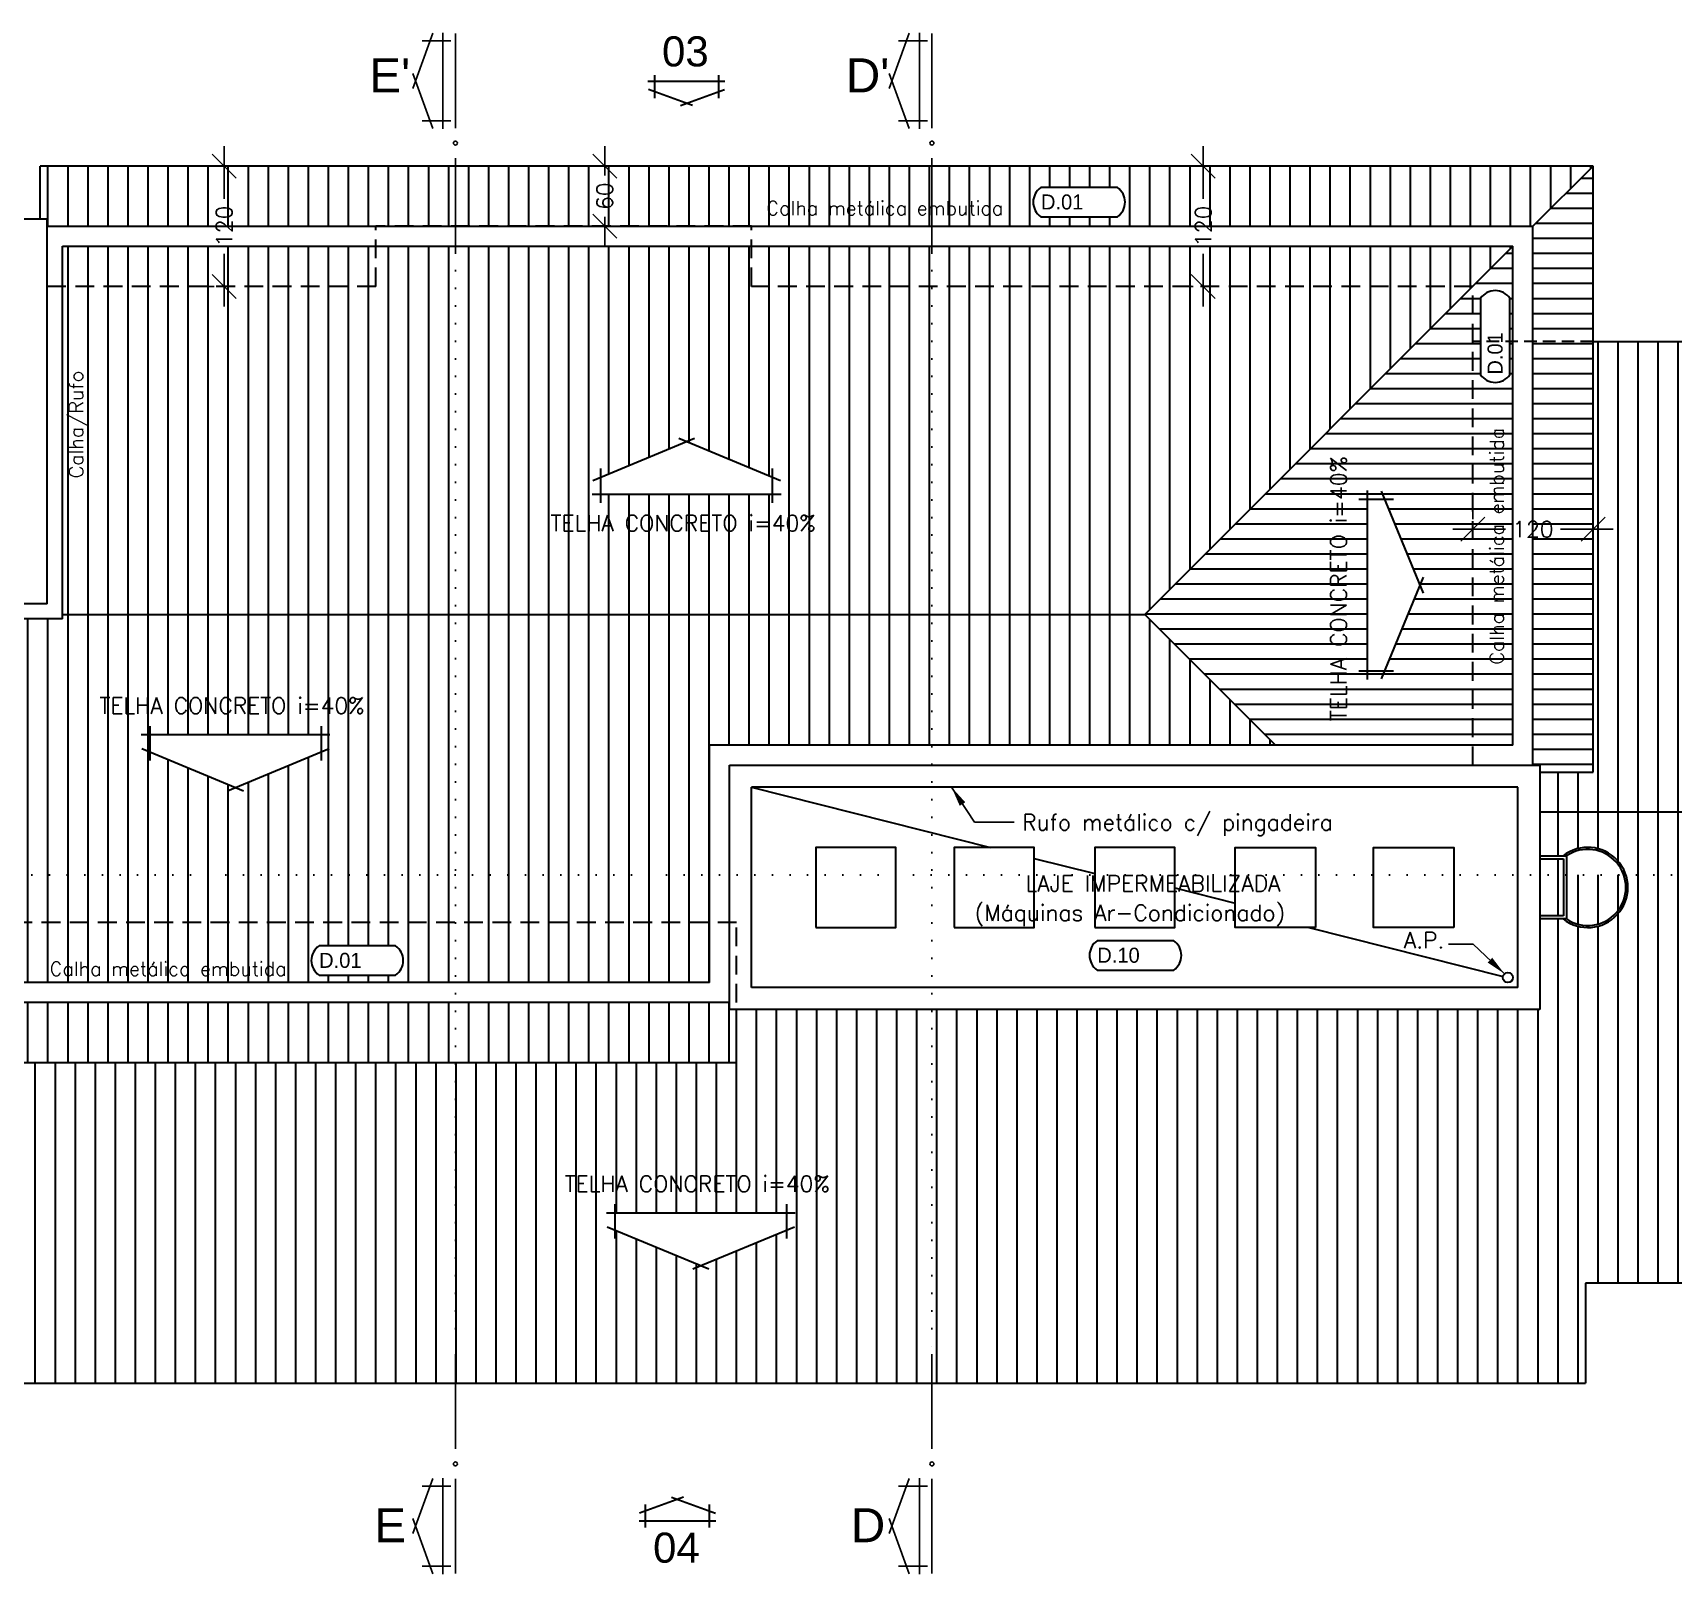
# Model space of a CAD drawing. Header units: millimetres. Extents: x -4228 to 27092, y -6721 to 984.
# Drawn here: x 13259 to 14896, y -2980 to -1442 of the extents above; entities that cross this region are included whole.
import ezdxf
from ezdxf.enums import TextEntityAlignment as Align

# ---------------------------------------------------------------- set-up
doc = ezdxf.new("R2010")
doc.units = ezdxf.units.MM
doc.header["$LTSCALE"] = 50
doc.linetypes.add('DOT', pattern=[0.25, 0, -0.25])
doc.linetypes.add('HIDDEN2', pattern=[0.1875, 0.125, -0.0625])
doc.layers.get('0').update_dxf_attribs({"lineweight": 0})
for name, color, linetype in [('borda100', 3, 'Continuous'), ('cobertura', 2, 'Continuous'), ('corte', 8, 'Continuous'), ('cota', 1, 'Continuous'), ('esquadrias', 3, 'Continuous'), ('HACHURA', 2, 'Continuous'), ('hatch', 2, 'Continuous'), ('PAREDE2', 4, 'Continuous'), ('PAREDES3', 2, 'Continuous'), ('PENA01', 3, 'Continuous'), ('PENA02', 2, 'Continuous'), ('pena03', 4, 'Continuous'), ('PENA_01', 3, 'Continuous'), ('QLEADER', 7, 'Continuous'), ('TEXTO', 7, 'Continuous'), ('textocod_100', 7, 'Continuous')]:
    doc.layers.add(name, color=color, linetype=linetype)
doc.layers.add('TEXTO1', color=7, linetype='Continuous', lineweight=5)
doc.styles.add('ARIAL', font='arial.ttf')
doc.styles.add('CODIGO', font='bgothl.ttf')
doc.styles.add('ROMANS', font='romans.shx')
doc.dimstyles.new('1_100', dxfattribs={"dimscale": 0, "dimtxt": 16, "dimasz": 24, "dimexe": 20, "dimexo": 10, "dimgap": 8, "dimtad": 0, "dimdec": 0, "dimzin": 1, "dimdsep": 46, "dimtxsty": 'ROMANS', "dimblk": 'OBLIQUE', "dimcen": 10, "dimdle": 20, "dimclrd": 1, "dimclre": 1, "dimclrt": 7, "dimaunit": 1, "dimadec": 0, "dimazin": 0, "dimtm": 1e-09, "dimtfac": 1, "dimtdec": 0, "dimtmove": 2, "dimatfit": 3, "dimldrblk": 'OBLIQUE', "dimfxl": 1, "dimtolj": 1, "dimtzin": 0, "dimarcsym": 0})
doc.dimstyles.new('leader_100', dxfattribs={"dimscale": 0, "dimtxt": 16, "dimasz": 20, "dimexe": 20, "dimexo": 10, "dimgap": 8, "dimtad": 0, "dimdec": 0, "dimzin": 1, "dimdsep": 46, "dimtxsty": 'ROMANS', "dimcen": 10, "dimdle": 10, "dimclrd": 9, "dimclre": 9, "dimclrt": 7, "dimaunit": 1, "dimadec": 0, "dimazin": 0, "dimtm": 1e-09, "dimtfac": 1, "dimtdec": 0, "dimtmove": 2, "dimatfit": 3, "dimfxl": 1, "dimtolj": 1, "dimtzin": 0, "dimarcsym": 0})
doc.dimstyles.new('LEADER_50', dxfattribs={"dimscale": 0, "dimtxt": 8, "dimasz": 10, "dimexe": 10, "dimexo": 5, "dimgap": 4, "dimtad": 0, "dimdec": 0, "dimzin": 1, "dimdsep": 46, "dimtxsty": 'ROMANS', "dimcen": 10, "dimdle": 10, "dimclrd": 9, "dimclre": 9, "dimclrt": 7, "dimaunit": 1, "dimadec": 0, "dimazin": 0, "dimtm": 1e-09, "dimtfac": 1, "dimtdec": 0, "dimtmove": 2, "dimatfit": 3, "dimfxl": 1, "dimtolj": 1, "dimtzin": 0, "dimarcsym": 0})
pattern_1 = [(90, (13961.223, -2409.807), (-20, 1e-15), [])]
pattern_2 = [(90, (2213.864, -5216.76), (-20, 1e-15), [])]

# ---------------------------------------------------------------- blocks, each defined once
blk = doc.blocks.new('_OBLIQUE')
at = {"color": 0, "linetype": 'ByBlock'}
blk.add_line((-0.5, -0.5), (0.5, 0.5), dxfattribs=at)
blk = doc.blocks.new('*D80')
at = {"layer": 'cota', "color": 1, "linetype": 'Continuous', "lineweight": -2}
for p, q in [((13449.8, -1554.8), (13449.8, -1607.4)), ((13439.8, -1574.8), (13429.8, -1574.8)), ((13449.8, -1714.8), (13449.8, -1662.2)), ((13439.8, -1694.8), (13429.8, -1694.8))]:
    blk.add_line(p, q, dxfattribs=at)
at = {"layer": 'Defpoints', "color": 0, "linetype": 'Continuous', "lineweight": 30}
for p in [(13449.8, -1574.8), (13449.8, -1574.8), (13449.8, -1694.8)]:
    blk.add_point(p, dxfattribs=at)
at = {"layer": 'cota', "color": 1, "linetype": 'Continuous', "lineweight": -2, "xscale": 24, "yscale": 24, "zscale": 24}
for p, rotation in [((13449.8, -1574.8), 90), ((13449.8, -1694.8), 270)]:
    blk.add_blockref('_OBLIQUE', p, dxfattribs=dict(at, rotation=rotation))
at = {"layer": 'cota', "color": 7, "linetype": 'Continuous', "lineweight": 30, "insert": (13449.8, -1634.8), "char_height": 16, "attachment_point": 5, "rotation": 90, "style": 'ROMANS'}
blk.add_mtext('\\A1;120', dxfattribs=at)
blk = doc.blocks.new('*D81')
at = {"layer": 'cota', "color": 1, "linetype": 'Continuous', "lineweight": -2}
for p, q in [((13829.6, -1554.8), (13829.6, -1584.2)), ((13819.6, -1574.8), (13809.6, -1574.8)), ((13819.6, -1634.8), (13809.6, -1634.8)), ((13829.6, -1654.8), (13829.6, -1625.4))]:
    blk.add_line(p, q, dxfattribs=at)
at = {"layer": 'Defpoints', "color": 0, "linetype": 'Continuous', "lineweight": 30}
for p in [(13829.6, -1574.8), (13829.6, -1574.8), (13829.6, -1634.8)]:
    blk.add_point(p, dxfattribs=at)
at = {"layer": 'cota', "color": 1, "linetype": 'Continuous', "lineweight": -2, "xscale": 24, "yscale": 24, "zscale": 24}
for p, rotation in [((13829.6, -1574.8), 90), ((13829.6, -1634.8), 270)]:
    blk.add_blockref('_OBLIQUE', p, dxfattribs=dict(at, rotation=rotation))
at = {"layer": 'cota', "color": 7, "linetype": 'Continuous', "lineweight": 30, "insert": (13829.6, -1604.8), "char_height": 16, "attachment_point": 5, "rotation": 90, "style": 'ROMANS'}
blk.add_mtext('\\A1;60', dxfattribs=at)
blk = doc.blocks.new('*D82')
at = {"layer": 'cota', "color": 1, "linetype": 'Continuous', "lineweight": -2}
for p, q in [((14427.1, -1554.8), (14427.1, -1607.4)), ((14417.1, -1574.8), (14407.1, -1574.8)), ((14427.1, -1714.8), (14427.1, -1662.2)), ((14417.1, -1694.8), (14407.1, -1694.8))]:
    blk.add_line(p, q, dxfattribs=at)
at = {"layer": 'Defpoints', "color": 0, "linetype": 'Continuous', "lineweight": 30}
for p in [(14427.1, -1574.8), (14427.1, -1574.8), (14427.1, -1694.8)]:
    blk.add_point(p, dxfattribs=at)
at = {"layer": 'cota', "color": 1, "linetype": 'Continuous', "lineweight": -2, "xscale": 24, "yscale": 24, "zscale": 24}
for p, rotation in [((14427.1, -1574.8), 90), ((14427.1, -1694.8), 270)]:
    blk.add_blockref('_OBLIQUE', p, dxfattribs=dict(at, rotation=rotation))
at = {"layer": 'cota', "color": 7, "linetype": 'Continuous', "lineweight": 30, "insert": (14427.1, -1634.8), "char_height": 16, "attachment_point": 5, "rotation": 90, "style": 'ROMANS'}
blk.add_mtext('\\A1;120', dxfattribs=at)
blk = doc.blocks.new('*D84')
at = {"layer": 'cota', "color": 1, "linetype": 'Continuous', "lineweight": -2}
for p, q in [((14696.2, -1927.3), (14696.2, -1917.3)), ((14816.2, -1927.3), (14816.2, -1917.3)), ((14676.2, -1937.3), (14728.8, -1937.3)), ((14836.2, -1937.3), (14783.7, -1937.3))]:
    blk.add_line(p, q, dxfattribs=at)
at = {"layer": 'Defpoints', "color": 0, "linetype": 'Continuous', "lineweight": 30}
for p in [(14696.2, -1937.3), (14816.2, -1937.3), (14816.2, -1937.3)]:
    blk.add_point(p, dxfattribs=at)
at = {"layer": 'cota', "color": 1, "linetype": 'Continuous', "lineweight": -2, "xscale": 24, "yscale": 24, "zscale": 24, "rotation": 180}
blk.add_blockref('_OBLIQUE', (14696.2, -1937.3), dxfattribs=at)
at = {"layer": 'cota', "color": 1, "linetype": 'Continuous', "lineweight": -2, "xscale": 24, "yscale": 24, "zscale": 24}
blk.add_blockref('_OBLIQUE', (14816.2, -1937.3), dxfattribs=at)
at = {"layer": 'cota', "color": 7, "linetype": 'Continuous', "lineweight": 30, "insert": (14756.2, -1937.3), "char_height": 16, "attachment_point": 5, "style": 'ROMANS'}
blk.add_mtext('\\A1;120', dxfattribs=at)
blk = doc.blocks.new('A$C6DEA1C69')
at = {"layer": 'corte', "linetype": 'Continuous'}
for p, q in [((94.6, 2, -837.5), (0, 2, -837.5)), ((219.1, 2, -837.5), (124.6, 2, -837.5))]:
    blk.add_line(p, q, dxfattribs=at)
blk.add_circle((109.6, 2, -837.5), 2, dxfattribs=at)
blk = doc.blocks.new('A$C115F3936')
at = {"layer": 'pena03', "linetype": 'Continuous'}
for p, q in [((5, 23.8), (5, 5.8)), ((55, 23.8), (55, 5.8)), ((0, 18.8), (60, 18.8)), ((34.7, 0), (0.3, 12.5)), ((25.3, 0), (59.7, 12.5))]:
    blk.add_line(p, q, dxfattribs=at)
blk = doc.blocks.new('A$C0FB8421B')
at = {"layer": 'hatch', "linetype": 'Continuous'}
blk.add_blockref('A$C6DEA1C69', (0, 0), dxfattribs=at)
at = {"layer": 'PENA01', "linetype": 'Continuous', "xscale": -1.599999999999909, "yscale": 1.600000000000364, "zscale": 1.6, "rotation": 180}
blk.add_blockref('A$C115F3936', (123.7, 44.6, -837.5), dxfattribs=at)

msp = doc.modelspace()

# ---------------------------------------------------------------- hatches: boundary and pattern name
at = {"layer": 'HACHURA', "linetype": 'Continuous', "lineweight": 30}
h = msp.add_hatch(dxfattribs=at)
h.set_pattern_fill('_USER', color=3, scale=20, angle=90, style=0, pattern_type=0)
h.set_pattern_definition(pattern_2)
h.paths.add_polyline_path([(13680.59, -1661.39), (13680.59, -1654.81), (13601.22, -1654.81), (13601.22, -1694.81), (13288.22, -1694.81), (13288.22, -2022.31), (13680.59, -2022.31)])
h.paths.add_polyline_path([(14156.22, -1694.81), (13976.22, -1694.81), (13976.22, -1654.81), (13680.59, -1654.81), (13680.59, -1661.39), (13680.59, -2022.31), (14156.22, -2022.31)])
h.paths.add_polyline_path([(13825.81, -1885.19), (13911.4, -1849.64), (13997, -1885.19), (13997, -1902.31), (13825.81, -1902.31)], flags=16)
h.paths.add_polyline_path([(13601.22, -1654.81), (13288.22, -1654.81), (13288.22, -1694.81), (13601.22, -1694.81)])
h.paths.add_polyline_path([(14156.22, -1661.39), (14156.22, -1654.81), (13976.22, -1654.81), (13976.22, -1694.81), (14156.22, -1694.81)], flags=17)
h.paths.add_polyline_path([(14696.22, -1694.81), (14156.22, -1694.81), (14156.22, -2022.31), (14368.72, -2022.31)])
h.paths.add_polyline_path([(14736.22, -1654.81), (14156.22, -1654.81), (14156.22, -1661.39), (14156.22, -1694.81), (14696.22, -1694.81)])
h.paths.add_polyline_path([(14816.22, -1574.81), (14156.22, -1574.81), (14156.22, -1634.81), (14756.22, -1634.81)])
h.paths.add_polyline_path([(14341.35, -1625.31), (14264.99, -1625.31, -0.5251151), (14264.99, -1596.1), (14341.35, -1596.1, -0.5251151)], flags=16)
h.paths.add_polyline_path([(14156.22, -1574.81), (13680.59, -1574.81), (13680.59, -1634.81), (14156.22, -1634.81)])
h.paths.add_polyline_path([(13680.59, -1574.81), (13266.22, -1574.81), (13266.22, -1627.81), (13273.22, -1627.81), (13273.22, -1634.81), (13680.59, -1634.81)])
h.paths.add_polyline_path([(13318.92, -1895.72), (13318.92, -1769.72), (13286.92, -1769.72), (13286.92, -1895.72)], flags=9)
h.paths.add_polyline_path([(13754.58, -1943.21), (14061.25, -1943.21), (14061.25, -1919.21), (13754.58, -1919.21)], flags=24)
h.paths.add_polyline_path([(14415.07, -1658.24), (14415.07, -1611.38), (14439.07, -1611.38), (14439.07, -1658.24)], flags=9)
h.paths.add_polyline_path([(14261.31, -1621.82), (14348.37, -1621.82), (14348.37, -1599.15), (14261.31, -1599.15)], flags=8)
h.paths.add_polyline_path([(13970.88, -1627.16), (14242.55, -1627.16), (14242.55, -1606.16), (13970.88, -1606.16)], flags=9)
h.paths.add_polyline_path([(13817.56, -1621.38), (13817.56, -1588.24), (13841.56, -1588.24), (13841.56, -1621.38)], flags=24)
h.paths.add_polyline_path([(13437.83, -1658.24), (13437.83, -1611.38), (13461.83, -1611.38), (13461.83, -1658.24)], flags=9)
h = msp.add_hatch(dxfattribs=at)
h.set_pattern_fill('_USER', color=3, scale=15, style=0, pattern_type=0)
h.set_pattern_definition([(0, (2213.864, -5216.761), (0, 15), [])])
h.paths.add_polyline_path([(14696.22, -1694.81), (14368.72, -2022.31), (14499.22, -2152.81), (14696.22, -2152.81)])
h.paths.add_polyline_path([(14591.13, -1907.36), (14608.25, -1907.36), (14643.8, -1992.96), (14608.25, -2078.55), (14591.13, -2078.55)], flags=16)
h.paths.add_polyline_path([(14736.22, -1749.81), (14733.16, -1749.81), (14733.16, -1783.02, -0.5251151), (14703.94, -1783.02), (14703.94, -1749.81), (14696.22, -1749.81), (14696.22, -2152.81), (14736.22, -2152.81)])
h.paths.add_polyline_path([(14736.22, -1654.81), (14696.22, -1694.81), (14696.22, -1749.81), (14703.94, -1749.81), (14703.94, -1706.67, -0.5251151), (14733.16, -1706.67), (14733.16, -1749.81), (14736.22, -1749.81)])
h.paths.add_polyline_path([(14816.22, -1574.81), (14756.22, -1634.81), (14756.22, -1749.81), (14816.22, -1749.81)])
h.paths.add_polyline_path([(14816.22, -1749.81), (14756.22, -1749.81), (14756.22, -2172.81), (14763.22, -2172.81), (14763.22, -2179.81), (14816.22, -2179.81)])
h.paths.add_polyline_path([(14574.21, -2149.78), (14574.21, -1843.11), (14550.21, -1843.11), (14550.21, -2149.78)], flags=24)
h.paths.add_polyline_path([(14730.63, -2092.47), (14730.63, -1820.8), (14709.63, -1820.8), (14709.63, -2092.47)], flags=24)
h.paths.add_polyline_path([(14732.79, -1925.31), (14779.65, -1925.31), (14779.65, -1949.31), (14732.79, -1949.31)], flags=9)
h = msp.add_hatch(dxfattribs=at)
h.set_pattern_fill('_USER', color=3, scale=20, angle=90, style=0, pattern_type=0)
h.set_pattern_definition(pattern_1)
h.paths.add_polyline_path([(16358.72, -1749.81), (16088.72, -1749.81), (16088.72, -2219.81), (16358.72, -2219.81)])
h.paths.add_polyline_path([(16088.72, -1749.81), (15300.62, -1749.81), (15300.62, -2219.81), (16088.72, -2219.81)])
h.paths.add_polyline_path([(15667.47, -2099.81), (15496.28, -2099.81), (15496.28, -2082.69), (15581.87, -2047.14), (15667.47, -2082.69)], flags=16)
h.paths.add_polyline_path([(15191.22, -2149.81, 1), (15241.22, -2149.81, 1)], flags=0)
h.paths.add_polyline_path([(15231.22, -2149.81, -1), (15201.22, -2149.81, -1)], flags=0)
h.paths.add_polyline_path([(15300.62, -1749.81), (14816.22, -1749.81), (14816.22, -2179.81), (14763.22, -2179.81), (14763.22, -2219.81), (15300.62, -2219.81)])
h.paths.add_polyline_path([(15241.22, -2149.81, -1), (15191.22, -2149.81, -1)], flags=16)
h.paths.add_polyline_path([(15425.05, -2140.71), (15731.72, -2140.71), (15731.72, -2116.71), (15425.05, -2116.71)], flags=24)
h = msp.add_hatch(dxfattribs=at)
h.set_pattern_fill('_USER', color=3, scale=20, angle=90, style=0, pattern_type=0)
h.set_pattern_definition(pattern_2)
h.paths.add_polyline_path([(13226.44, -2026.81), (12949.22, -2026.81), (12949.22, -2022.31), (12603.72, -2022.31), (12546.22, -2079.81), (12748.72, -2282.31), (13226.44, -2282.31)])
h.paths.add_polyline_path([(13226.44, -2282.31), (12748.72, -2282.31), (12836.22, -2369.81), (12836.22, -2329.81), (13226.44, -2329.81)])
h.paths.add_polyline_path([(12986.22, -2329.81), (12836.22, -2329.81), (12836.22, -2369.81), (12856.22, -2389.81), (12986.22, -2389.81)])
h.paths.add_polyline_path([(13226.44, -2329.81), (12986.22, -2329.81), (12986.22, -2389.81), (13226.44, -2389.81)])
h.paths.add_polyline_path([(12986.22, -2409.81), (12876.22, -2409.81), (12936.22, -2469.81), (12986.22, -2469.81)])
h.paths.add_polyline_path([(13226.44, -2409.81), (12986.22, -2409.81), (12986.22, -2469.81), (13226.44, -2469.81)])
h.paths.add_polyline_path([(13680.59, -2409.81), (13226.44, -2409.81), (13226.44, -2469.81), (13680.59, -2469.81)])
h.paths.add_polyline_path([(13680.59, -2329.81), (13226.44, -2329.81), (13226.44, -2389.81), (13680.59, -2389.81)])
h.paths.add_polyline_path([(13544.42, -2353.17), (13620.78, -2353.17, -0.5251151), (13620.78, -2382.38), (13544.42, -2382.38, -0.5251151)], flags=16)
h.paths.add_polyline_path([(13680.59, -2282.31), (13226.44, -2282.31), (13226.44, -2329.81), (13680.59, -2329.81)])
h.paths.add_polyline_path([(13680.59, -2022.31), (13288.22, -2022.31), (13288.22, -2026.81), (13226.44, -2026.81), (13226.44, -2282.31), (13680.59, -2282.31)])
h.paths.add_polyline_path([(13375.53, -2142.31), (13546.71, -2142.31), (13546.71, -2159.43), (13461.12, -2194.97), (13375.53, -2159.43)], flags=16)
h.paths.add_polyline_path([(13934.22, -2152.81), (14156.22, -2152.81), (14156.22, -2022.31), (13680.59, -2022.31), (13680.59, -2282.31), (13934.22, -2282.31)])
h.paths.add_polyline_path([(13934.22, -2282.31), (13680.59, -2282.31), (13680.59, -2329.81), (13934.22, -2329.81)])
h.paths.add_polyline_path([(13934.22, -2329.81), (13680.59, -2329.81), (13680.59, -2389.81), (13934.22, -2389.81)])
h.paths.add_polyline_path([(13961.22, -2416.81), (13954.22, -2416.81), (13954.22, -2409.81), (13680.59, -2409.81), (13680.59, -2469.81), (13961.22, -2469.81)])
h.paths.add_polyline_path([(14368.72, -2022.31), (14156.22, -2022.31), (14156.22, -2152.81), (14499.22, -2152.81)])
h.paths.add_polyline_path([(13063.1, -2060.9), (13189.1, -2060.9), (13189.1, -2028.9), (13063.1, -2028.9)], flags=24)
h.paths.add_polyline_path([(13049.23, -2423.24), (13049.23, -2376.38), (13073.23, -2376.38), (13073.23, -2423.24)], flags=9)
h.paths.add_polyline_path([(13540.75, -2378.89), (13627.8, -2378.89), (13627.8, -2356.22), (13540.75, -2356.22)], flags=8)
h.paths.add_polyline_path([(13255.44, -2386.62), (13527.11, -2386.62), (13527.11, -2365.62), (13255.44, -2365.62)], flags=24)
h.paths.add_polyline_path([(13304.3, -2125.38), (13610.96, -2125.38), (13610.96, -2101.38), (13304.3, -2101.38)], flags=24)
h = msp.add_hatch(dxfattribs=at)
h.set_pattern_fill('_USER', color=3, scale=20, angle=90, style=0, pattern_type=0)
h.set_pattern_definition(pattern_1)
h.paths.add_polyline_path([(15300.62, -2219.81), (14763.22, -2219.81), (14763.22, -2263.31), (14786.32, -2263.31, -0.5196665), (14848.97, -2282.31), (15300.62, -2282.31)])
h.paths.add_polyline_path([(16088.72, -2219.81), (15300.62, -2219.81), (15300.62, -2282.31), (16088.72, -2282.31)])
h.paths.add_polyline_path([(16358.72, -2689.81), (16358.72, -2219.81), (16088.72, -2219.81), (16088.72, -2689.81)])
h.paths.add_polyline_path([(15300.62, -2689.81), (16088.72, -2689.81), (16088.72, -2282.31), (15300.62, -2282.31)])
h.paths.add_polyline_path([(15581.87, -2392.47), (15496.28, -2356.93), (15496.28, -2339.81), (15667.47, -2339.81), (15667.47, -2356.93)], flags=16)
h.paths.add_polyline_path([(14808.72, -2689.81), (15300.62, -2689.81), (15300.62, -2282.31), (14848.97, -2282.31, -0.741701), (14786.32, -2326.31), (14763.22, -2326.31), (14763.22, -2416.81), (14156.22, -2416.81), (14156.22, -2760.67), (14156.22, -2789.81), (14808.72, -2789.81)])
h.paths.add_polyline_path([(14789.72, -2326.31, 0.7213165), (14846.86, -2282.31), (14789.72, -2282.31)], flags=17)
h.paths.add_polyline_path([(14763.22, -2282.31), (14786.72, -2282.31), (14786.72, -2266.31), (14763.22, -2266.31)], flags=17)
h.paths.add_polyline_path([(14786.72, -2282.31), (14763.22, -2282.31), (14763.22, -2323.31), (14786.72, -2323.31)], flags=17)
h.paths.add_polyline_path([(13680.59, -2789.81), (14156.22, -2789.81), (14156.22, -2760.67), (14156.22, -2416.81), (13961.22, -2416.81), (13961.22, -2469.81), (13680.59, -2469.81), (13680.59, -2760.67)])
h.paths.add_polyline_path([(13925.46, -2672.34), (13839.86, -2636.8), (13839.86, -2619.68), (14011.05, -2619.68), (14011.05, -2636.8)], flags=16)
h.paths.add_polyline_path([(13226.44, -2789.81), (13680.59, -2789.81), (13680.59, -2760.67), (13680.59, -2469.81), (13226.44, -2469.81), (13226.44, -2760.67)])
h.paths.add_polyline_path([(12986.22, -2789.81), (13226.44, -2789.81), (13226.44, -2760.67), (13226.44, -2469.81), (12986.22, -2469.81)])
h.paths.add_polyline_path([(15425.05, -2322.88), (15731.72, -2322.88), (15731.72, -2298.88), (15425.05, -2298.88)], flags=24)
h.paths.add_polyline_path([(13768.64, -2602.76), (14075.3, -2602.76), (14075.3, -2578.76), (13768.64, -2578.76)], flags=24)
h = msp.add_hatch(dxfattribs=at)
h.set_pattern_fill('_USER', color=3, scale=20, angle=90, style=0, pattern_type=0)
h.set_pattern_definition(pattern_1)
h.paths.add_polyline_path([(14789.72, -2326.31, 0.7213165), (14846.86, -2282.31), (14789.72, -2282.31)])
h.paths.add_polyline_path([(14763.22, -2282.31), (14786.72, -2282.31), (14786.72, -2266.31), (14763.22, -2266.31)])
h.paths.add_polyline_path([(14786.72, -2282.31), (14763.22, -2282.31), (14763.22, -2323.31), (14786.72, -2323.31)])

# ---------------------------------------------------------------- linework, layer by layer
at = {"layer": 'borda100', "color": 9, "linetype": 'Continuous', "lineweight": 30}
for points in [[(14341.35, -1625.31, 0.5251151), (14341.35, -1596.1), (14264.99, -1596.1, 0.5251151), (14264.99, -1625.31)], [(14733.16, -1706.67, 0.5251151), (14703.94, -1706.67), (14703.94, -1783.02, 0.5251151), (14733.16, -1783.02)], [(13620.78, -2382.38, 0.5251151), (13620.78, -2353.17), (13544.42, -2353.17, 0.5251151), (13544.42, -2382.38)], [(14397.57, -2377.26, 0.5251151), (14397.57, -2348.05), (14321.21, -2348.05, 0.5251151), (14321.21, -2377.26)]]:
    msp.add_lwpolyline(points, format="xyb", close=True, dxfattribs=at)
at = {"layer": 'cobertura', "linetype": 'Continuous', "lineweight": 30, "ltscale": 1.5}
for p, q in [((14816.22, -1574.81), (13266.22, -1574.81)), ((13266.22, -1627.81), (13266.22, -1574.81)), ((14816.22, -1574.81), (14756.22, -1634.81)), ((14816.22, -2179.81), (14816.22, -1574.81)), ((14736.22, -1654.81), (14368.72, -2022.31)), ((14499.22, -2152.81), (14368.72, -2022.31)), ((14763.22, -2179.81), (14816.22, -2179.81)), ((16358.72, -2219.81), (14763.22, -2219.81)), ((13961.22, -2469.81), (12936.22, -2469.81))]:
    msp.add_line(p, q, dxfattribs=at)
at = {"layer": 'cobertura', "color": 7, "linetype": 'Continuous', "lineweight": 30, "ltscale": 1.5}
for p, q in [((14816.22, -1749.81), (16358.72, -1749.81)), ((16358.72, -2689.81), (14808.72, -2689.81)), ((14808.72, -2689.81), (14808.72, -2789.81)), ((12986.22, -2789.81), (14808.72, -2789.81))]:
    msp.add_line(p, q, dxfattribs=at)
at = {"layer": 'cobertura', "color": 4, "linetype": 'Continuous', "lineweight": 30, "ltscale": 1.5}
msp.add_line((13288.22, -2022.31), (14368.72, -2022.31), dxfattribs=at)
at = {"layer": 'corte', "color": 2, "linetype": 'DOT', "lineweight": 30, "ltscale": 1.4}
for p, q in [((13680.59, -1661.39), (13680.59, -2760.67)), ((14156.22, -1661.39), (14156.22, -2760.67)), ((12201.79, -2282.31), (16260.88, -2282.31))]:
    msp.add_line(p, q, dxfattribs=at)
at = {"layer": 'esquadrias', "color": 3, "linetype": 'Continuous', "lineweight": 30}
for radius, start, end in [(40, 231.95249, 128.04751), (38, 235.99076, 124.00924)]:
    msp.add_arc((14810.98, -2294.81), radius, start, end, dxfattribs=at)
at = {"layer": 'PAREDE2', "linetype": 'Continuous', "lineweight": 30}
for p, q in [((13273.22, -1627.81), (12964.22, -1627.81)), ((13273.22, -2011.81), (13273.22, -1627.81)), ((13273.22, -2011.81), (12964.22, -2011.81)), ((13954.22, -2172.81), (14763.22, -2172.81)), ((13954.22, -2416.81), (13954.22, -2172.81)), ((14763.22, -2172.81), (14763.22, -2416.81)), ((13976.22, -2394.81), (13976.22, -2194.81)), ((14741.22, -2194.81), (13976.22, -2194.81)), ((14741.22, -2394.81), (14741.22, -2194.81)), ((14741.22, -2394.81), (13976.22, -2394.81)), ((14763.22, -2416.81), (13954.22, -2416.81))]:
    msp.add_line(p, q, dxfattribs=at)
at = {"layer": 'PAREDES3', "color": 7, "linetype": 'Continuous', "lineweight": 30}
for p, q in [((13273.22, -1634.81), (14756.22, -1634.81)), ((14756.22, -2172.81), (14756.22, -1634.81)), ((13288.22, -1654.81), (14736.22, -1654.81)), ((13288.22, -2026.81), (13288.22, -1654.81)), ((14736.22, -2152.81), (14736.22, -1654.81)), ((13288.22, -2026.81), (12949.22, -2026.81)), ((14736.22, -2152.81), (13934.22, -2152.81)), ((13934.22, -2389.81), (13934.22, -2152.81)), ((13934.22, -2389.81), (12856.22, -2389.81)), ((13954.22, -2409.81), (12876.22, -2409.81))]:
    msp.add_line(p, q, dxfattribs=at)
at = {"layer": 'PAREDES3', "linetype": 'Continuous', "lineweight": 30}
msp.add_line((13961.22, -2469.81), (13961.22, -2416.81), dxfattribs=at)
at = {"layer": 'PENA01', "linetype": 'HIDDEN2', "lineweight": 30, "ltscale": 3}
for p, q in [((13976.22, -1634.81), (13601.22, -1634.81)), ((13601.22, -1694.81), (13601.22, -1634.81)), ((13976.22, -1694.81), (13976.22, -1634.81)), ((13601.22, -1694.81), (13273.22, -1694.81)), ((14696.22, -1694.81), (13976.22, -1694.81)), ((14696.22, -2172.81), (14696.22, -1694.81)), ((13961.22, -2329.81), (12836.22, -2329.81)), ((13961.22, -2409.81), (13961.22, -2329.81))]:
    msp.add_line(p, q, dxfattribs=at)
at = {"layer": 'PENA01', "linetype": 'HIDDEN2', "lineweight": 30, "ltscale": 2}
msp.add_line((14816.22, -1749.81), (14696.22, -1749.81), dxfattribs=at)
at = {"layer": 'PENA01', "color": 3, "linetype": 'Continuous', "lineweight": 30}
msp.add_circle((14731.22, -2384.81), 5, dxfattribs=at)
at = {"layer": 'PENA02', "color": 7, "linetype": 'Continuous', "lineweight": 30}
for p, q in [((14763.22, -2263.31), (14789.72, -2263.31)), ((14763.22, -2266.31), (14786.72, -2266.31)), ((14786.72, -2266.31), (14786.72, -2323.31)), ((14789.72, -2263.31), (14789.72, -2326.31)), ((14786.72, -2323.31), (14763.22, -2323.31)), ((14789.72, -2326.31), (14763.22, -2326.31))]:
    msp.add_line(p, q, dxfattribs=at)
at = {"layer": 'PENA02', "lineweight": 30}
for p, q in [((13831.24, -2619.68), (14019.68, -2619.68)), ((13839.86, -2611.05), (13839.86, -2645.42)), ((14011.05, -2611.05), (14011.05, -2645.42)), ((13831.9, -2633.49), (13933.42, -2675.65)), ((13917.49, -2675.65), (14019.02, -2633.49))]:
    msp.add_line(p, q, dxfattribs=at)
at = {"layer": 'pena03', "color": 6, "linetype": 'Continuous', "lineweight": 30}
for p, q in [((13879.18, -1483.82), (13879.18, -1506.86)), ((13943.18, -1483.82), (13943.18, -1506.86)), ((13949.58, -1490.22), (13872.78, -1490.22)), ((13917.2, -1514.3), (13873.17, -1498.28)), ((13905.17, -1514.3), (13949.2, -1498.28)), ((13908.25, -2903.35), (13864.23, -2919.37)), ((13870.24, -2933.82), (13870.24, -2910.78)), ((13896.23, -2903.35), (13940.25, -2919.37)), ((13934.24, -2933.82), (13934.24, -2910.78)), ((13940.64, -2927.42), (13863.84, -2927.42))]:
    msp.add_line(p, q, dxfattribs=at)
at = {"layer": 'pena03', "lineweight": 30}
for p, q in [((13817.84, -1888.5), (13919.37, -1846.33)), ((13903.44, -1846.33), (14004.96, -1888.5)), ((13825.81, -1910.93), (13825.81, -1876.56)), ((13997, -1910.93), (13997, -1876.56)), ((14591.13, -2087.17), (14591.13, -1898.74)), ((14647.1, -2000.92), (14604.94, -1899.4)), ((13817.18, -1902.31), (14005.62, -1902.31)), ((14582.5, -1907.36), (14616.87, -1907.36)), ((14604.94, -2086.51), (14647.1, -1984.99)), ((14582.5, -2078.55), (14616.87, -2078.55)), ((13366.9, -2142.31), (13555.34, -2142.31)), ((13375.53, -2133.68), (13375.53, -2168.05)), ((13546.71, -2133.68), (13546.71, -2168.05)), ((13367.56, -2156.12), (13469.09, -2198.28)), ((13453.15, -2198.28), (13554.68, -2156.12))]:
    msp.add_line(p, q, dxfattribs=at)
at = {"layer": 'PENA_01', "color": 7, "linetype": 'Continuous', "lineweight": 30}
for points in [[(14040.34, -2334.81), (14120.34, -2334.81), (14120.34, -2254.81), (14040.34, -2254.81)], [(14178.44, -2334.81), (14258.44, -2334.81), (14258.44, -2254.81), (14178.44, -2254.81)], [(14318.72, -2334.81), (14398.72, -2334.81), (14398.72, -2254.81), (14318.72, -2254.81)], [(14539.01, -2334.81), (14459.01, -2334.81), (14459.01, -2254.81), (14539.01, -2254.81)], [(14677.11, -2334.81), (14597.11, -2334.81), (14597.11, -2254.81), (14677.11, -2254.81)]]:
    msp.add_lwpolyline(points, close=True, dxfattribs=at)
at = {"layer": 'QLEADER', "color": 3, "linetype": 'Continuous', "lineweight": 30}
for p, q in [((13976.22, -2194.81), (14214.64, -2254.81)), ((14258.44, -2265.83), (14318.72, -2281)), ((14398.72, -2295.32), (14459.01, -2310.49)), ((14532.54, -2334.81), (14726.37, -2383.59))]:
    msp.add_line(p, q, dxfattribs=at)

# ---------------------------------------------------------------- block references
at = {"layer": 'hatch', "linetype": 'Continuous', "lineweight": 30, "rotation": 90}
for p in [(13682.59, -1661.39, 837.5), (14158.22, -1661.39, 837.5)]:
    msp.add_blockref('A$C0FB8421B', p, dxfattribs=at)
at = {"layer": 'hatch', "linetype": 'Continuous', "lineweight": 30, "xscale": -1, "rotation": 90}
for p in [(13682.59, -2760.67, 837.5), (14158.22, -2760.67, 837.5)]:
    msp.add_blockref('A$C0FB8421B', p, dxfattribs=at)

# ---------------------------------------------------------------- texts
at = {"layer": 'QLEADER', "color": 7, "linetype": 'Continuous', "lineweight": 30, "char_height": 16, "style": 'ROMANS'}
for s, insert, width, attachment_point in [('Rufo metálico c/ pingadeira', (14246.42, -2221.83), 387.6178, 1), ('A.P.', (14667.78, -2355.56), 27.2479, 9)]:
    msp.add_mtext(s, dxfattribs=dict(at, insert=insert, width=width, attachment_point=attachment_point))
at = {"layer": 'TEXTO', "linetype": 'Continuous', "lineweight": 30, "style": 'ARIAL'}
for s, height, p in [('03', 30, (13886.82, -1475.23, 837.5)), ("E'", 34, (13594.69, -1501.15, 837.5)), ("D'", 34, (14070.33, -1501.15, 837.5)), ('E', 34, (13599.69, -2948.47, 837.5)), ('D', 34, (14075.33, -2948.47, 837.5)), ('04', 30, (13877.88, -2968.88, 837.5))]:
    msp.add_text(s, height=height, dxfattribs=at).set_placement(p)
at = {"layer": 'TEXTO', "linetype": 'Continuous', "lineweight": 30, "style": 'ROMANS'}
for p in [(14114.05, -1623.66), (13398.61, -2383.12)]:
    msp.add_text('Calha metálica embutida ', height=14, dxfattribs=at).set_placement(p, align=Align.CENTER)
for s, p in [('Calha/Rufo', (13308.92, -1832.72)), ('Calha metálica embutida ', (14727.13, -1949.3))]:
    msp.add_text(s, height=14, rotation=90, dxfattribs=at).set_placement(p, align=Align.CENTER)
at = {"layer": 'TEXTO1', "linetype": 'Continuous', "lineweight": 30, "style": 'ROMANS'}
msp.add_text('TELHA CONCRETO i=40%', height=16, rotation=90, dxfattribs=at).set_placement((14570.21, -1996.44), align=Align.CENTER)
for s, p in [('TELHA CONCRETO i=40%', (13907.92, -1939.21)), ('TELHA CONCRETO i=40%', (13457.63, -2121.38)), ('LAJE IMPERMEABILIZADA', (14376.98, -2298.92)), ('(Máquinas Ar-Condicionado)', (14353.87, -2328.14)), ('TELHA CONCRETO i=40%', (13921.97, -2598.76))]:
    msp.add_text(s, height=16, dxfattribs=at).set_placement(p, align=Align.CENTER)
at = {"layer": 'textocod_100', "lineweight": 30, "style": 'CODIGO'}
for s, p in [('D.01', (14265.09, -1618.04)), ('D.10', (14321.31, -2369.99)), ('D.01', (13544.52, -2375.11))]:
    msp.add_text(s, height=15, dxfattribs=at).set_placement(p)
msp.add_text('D.01', height=15, rotation=90, dxfattribs=at).set_placement((14725.88, -1782.93))

# ---------------------------------------------------------------- dimensions: what is measured, and where the dimension line sits
at = {"layer": 'cota', "linetype": 'Continuous', "lineweight": 30}
for base, p1, p2, picture, middle in [((13449.83, -1574.81), (13449.83, -1694.81), (13449.83, -1574.81), '*D80', (13449.83, -1634.81)), ((13829.56, -1574.81), (13829.56, -1634.81), (13829.56, -1574.81), '*D81', (13829.56, -1604.81)), ((14427.07, -1574.81), (14427.07, -1694.81), (14427.07, -1574.81), '*D82', (14427.07, -1634.81))]:
    dim = msp.add_linear_dim(base=base, p1=p1, p2=p2, angle=90, dimstyle='1_100', override={"dimscale": 1}, dxfattribs=at)
    dim.commit()
    dim.dimension.update_dxf_attribs({"geometry": picture, "text_midpoint": middle})
dim = msp.add_linear_dim(base=(14816.22, -1937.31), p1=(14696.22, -1937.31), p2=(14816.22, -1937.31), dimstyle='1_100', override={"dimscale": 1}, dxfattribs=at)
dim.commit()
dim.dimension.update_dxf_attribs({"geometry": '*D84', "text_midpoint": (14756.22, -1937.31)})

# ---------------------------------------------------------------- leaders
at = {"layer": 'QLEADER', "linetype": 'Continuous', "lineweight": 30, "annotation_type": 0, "has_hookline": 1, "hookline_direction": 0, "text_width": 349.71}
msp.add_leader([(14175.87, -2194.81), (14198.58, -2229.83), (14238.42, -2229.83)], dimstyle='leader_100', override={"dimscale": 1}, dxfattribs=at)
at = {"layer": 'QLEADER', "color": 3, "linetype": 'Continuous', "lineweight": 30, "annotation_type": 0, "has_hookline": 1, "hookline_direction": 1, "text_width": 41.14}
msp.add_leader([(14727.85, -2381.11), (14696.36, -2351.56), (14671.78, -2351.56)], dimstyle='LEADER_50', override={"dimscale": 1, "dimasz": 20}, dxfattribs=at)

doc.saveas('drawing.dxf')
